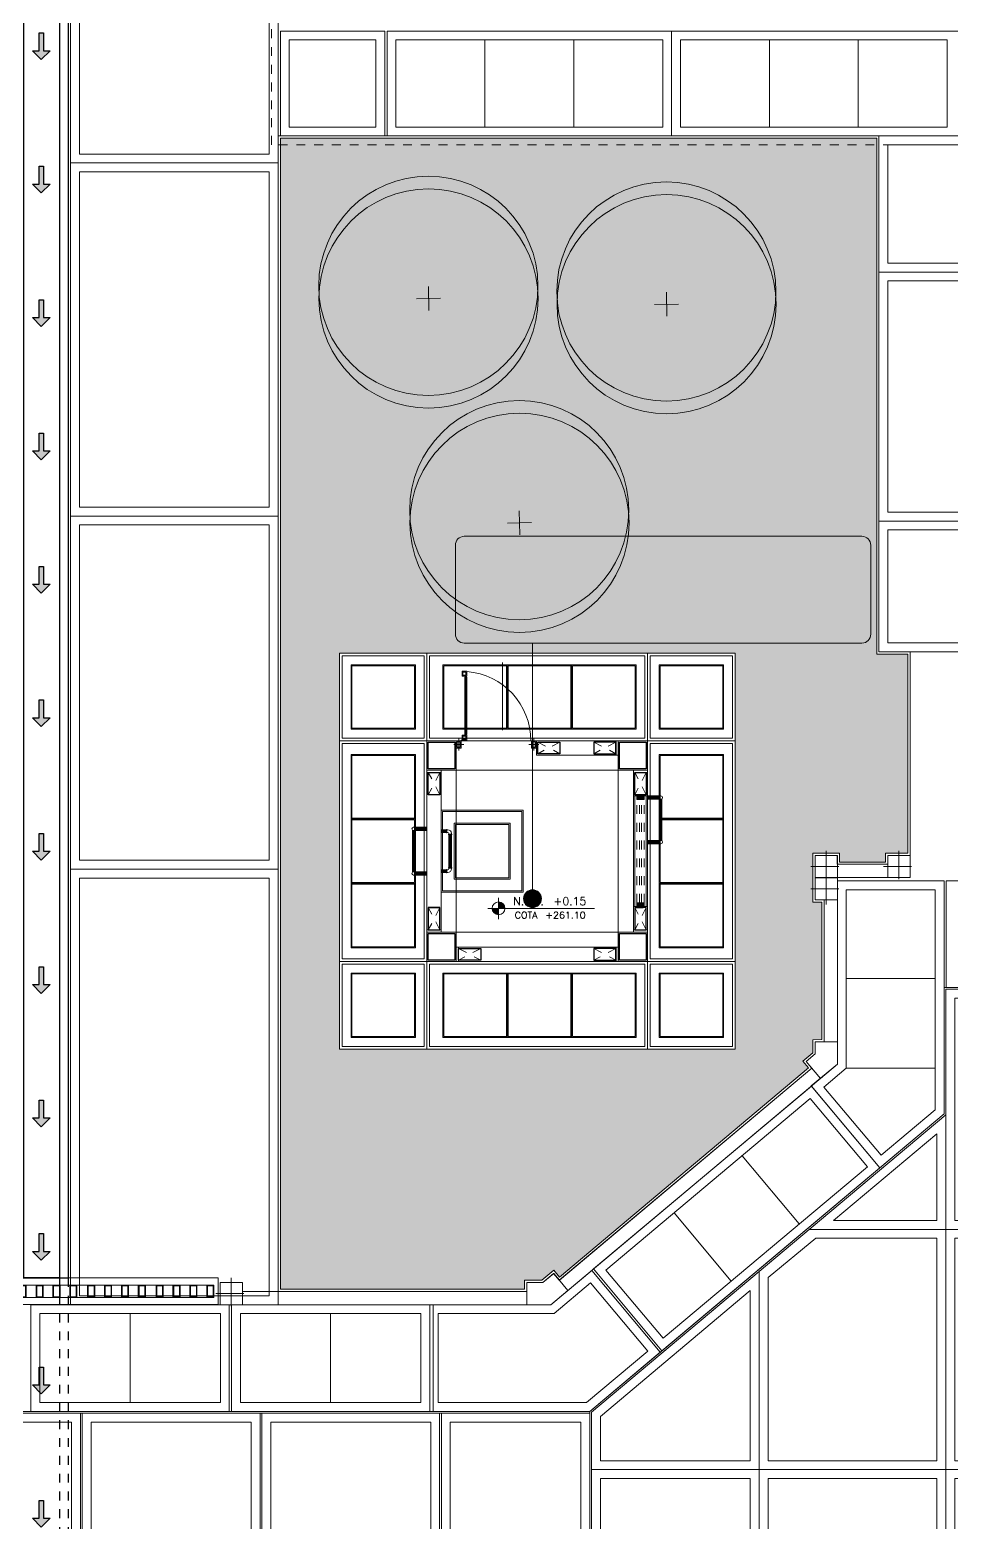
# Model space of a CAD drawing. Header units: metres. Extents: x 349703 to 349913, y 9282546 to 9282694.
# Drawn here: x 349745.07 to 349755.44, y 9282595.74 to 9282612.52 of the extents above; entities that cross this region are included whole.
import ezdxf
from ezdxf.enums import TextEntityAlignment as Align

# ---------------------------------------------------------------- set-up
doc = ezdxf.new("R2010")
doc.units = ezdxf.units.M
doc.header["$LTSCALE"] = 0.25
for name, pattern in [('01 nivel$0$HIDDEN2', [0.1875, 0.125, -0.0625]), ('DASHDOT', [3.556, 2.54, -0.508, 0, -0.508]), ('DASHED2', [0.762, 0.635, -0.127]), ('EJE', [20, 15, -2.5, 0, -2.5])]:
    doc.linetypes.add(name, pattern=pattern)
for name, color, linetype, lineweight in [('.', 7, 'Continuous', 0), ('0_ CUNETAS', 160, 'Continuous', 5), ('0_VANOS', 30, 'Continuous', 9), ('AREA-VERDE', 3, 'CONTINUOUS', 9), ('ARQ-FONDO', 253, 'CONTINUOUS', 9), ('COTAS', 94, 'CONTINUOUS', 18), ('CUNETAS-RED', 5, 'CONTINUOUS', 18), ('TRAZO', 2, 'Continuous', 13)]:
    doc.layers.add(name, color=color, linetype=linetype, lineweight=lineweight)
doc.styles.add('TM-DIM', font='romans.shx')

# ---------------------------------------------------------------- blocks, each defined once
blk = doc.blocks.new('55')
at = {"layer": 'ARQ-FONDO', "lineweight": 0, "elevation": 0}
for points in [[(349944.172, 9282594.99), (349944.172, 9282596.99), (349955.189, 9282596.99), (349955.189, 9282595.815), (349958.544, 9282595.815), (349958.544, 9282596.99), (349978.412, 9282596.99), (349978.412, 9282594.99)], [(349944.192, 9282595.01), (349944.192, 9282596.97), (349955.169, 9282596.97), (349955.169, 9282595.795), (349958.564, 9282595.795), (349958.564, 9282596.97), (349978.412, 9282596.97), (349978.412, 9282595.01)]]:
    blk.add_lwpolyline(points, close=True, dxfattribs=at)
at = {"layer": 'ARQ-FONDO', "elevation": 0}
for points in [[(349970.684, 9282596.97), (349972.684, 9282596.97), (349972.684, 9282595.01), (349970.684, 9282595.01)], [(349972.704, 9282596.97), (349974.704, 9282596.97), (349974.704, 9282595.01), (349972.704, 9282595.01)], [(349974.724, 9282596.97), (349976.724, 9282596.97), (349976.724, 9282595.01), (349974.724, 9282595.01)], [(349976.744, 9282596.97), (349978.412, 9282596.97), (349978.412, 9282595.01), (349976.744, 9282595.01)], [(349970.784, 9282596.87), (349972.584, 9282596.87), (349972.584, 9282595.11), (349970.784, 9282595.11)], [(349972.804, 9282596.87), (349974.604, 9282596.87), (349974.604, 9282595.11), (349972.804, 9282595.11)], [(349974.824, 9282596.87), (349976.624, 9282596.87), (349976.624, 9282595.11), (349974.824, 9282595.11)], [(349976.844, 9282596.87), (349978.312, 9282596.87), (349978.312, 9282595.11), (349976.844, 9282595.11)]]:
    blk.add_lwpolyline(points, close=True, dxfattribs=at)
blk = doc.blocks.new('PUERTA T.E.')
at = {"layer": 'ARQ-FONDO'}
for p, q in [((325173.704, 9255025.469, 0), (325173.704, 9255026.13, 0)), ((325173.568, 9255025.363, 0), (325173.679, 9255025.363, 0)), ((325173.624, 9255025.433, 0), (325173.624, 9255025.294, 0)), ((325174.413, 9255025.363, 0), (325174.524, 9255025.363, 0)), ((325174.441, 9255025.405, 0), (325174.433, 9255025.405, 0)), ((325174.468, 9255025.433, 0), (325174.468, 9255025.294, 0))]:
    blk.add_line(p, q, dxfattribs=at)
at = {"layer": 'ARQ-FONDO', "elevation": 0}
for points in [[(325173.716, 9255026.186), (325173.716, 9255026.13), (325173.66, 9255026.13), (325173.66, 9255026.186), (325173.716, 9255026.186)], [(325173.596, 9255025.322), (325173.652, 9255025.322), (325173.652, 9255025.405), (325173.596, 9255025.405), (325173.596, 9255025.322)], [(325173.716, 9255025.413), (325173.716, 9255025.469), (325173.66, 9255025.469), (325173.66, 9255025.413), (325173.716, 9255025.413)], [(325174.441, 9255025.322), (325174.496, 9255025.322), (325174.496, 9255025.405), (325174.441, 9255025.405), (325174.441, 9255025.322)]]:
    blk.add_lwpolyline(points, dxfattribs=at)
for points in [[(325173.704, 9255026.175), (325173.704, 9255026.141), (325173.671, 9255026.141), (325173.671, 9255026.175)], [(325173.716, 9255025.477), (325173.716, 9255026.122), (325173.693, 9255026.122), (325173.693, 9255025.477)], [(325173.607, 9255025.333), (325173.641, 9255025.333), (325173.641, 9255025.394), (325173.607, 9255025.394)], [(325173.704, 9255025.424), (325173.704, 9255025.458), (325173.671, 9255025.458), (325173.671, 9255025.424)], [(325174.452, 9255025.333), (325174.485, 9255025.333), (325174.485, 9255025.394), (325174.452, 9255025.394)]]:
    blk.add_lwpolyline(points, close=True, dxfattribs=at)
at = {"layer": 'ARQ-FONDO'}
blk.add_circle((325173.656, 9255025.409, 0), 0.00417, dxfattribs=at)
blk.add_arc((325173.656, 9255025.409, 0), 0.777, 359.6926, 85.5902, dxfattribs=at)
blk = doc.blocks.new('COLUMNETA TOP')
at = {"layer": 'ARQ-FONDO', "linetype": 'DASHED2', "ltscale": 0.1}
for p, q in [((-8644.022, 8057.028), (-8643.772, 8056.898)), ((-8643.772, 8057.028), (-8644.022, 8056.898))]:
    blk.add_line(p, q, dxfattribs=at)
at = {"layer": 'ARQ-FONDO', "lineweight": 30, "ltscale": 0.1}
blk.add_lwpolyline([(-8644.022, 8057.028), (-8643.772, 8057.028), (-8643.772, 8056.898), (-8644.022, 8056.898)], close=True, dxfattribs=at)
blk = doc.blocks.new('ESCALERA GATO')
at = {"layer": 'ARQ-FONDO', "ltscale": 0.5}
for p, q in [((1968.225, 1289.488), (1968.225, 1289.016)), ((1968.229, 1289.485), (1968.229, 1289.019)), ((1968.237, 1289.521), (1968.387, 1289.521)), ((1968.237, 1289.483), (1968.237, 1289.021)), ((1968.237, 1289.483), (1968.387, 1289.483)), ((1968.245, 1289.483), (1968.245, 1289.021)), ((1968.247, 1289.518), (1968.387, 1289.518)), ((1968.247, 1289.486), (1968.387, 1289.486)), ((1968.25, 1289.483), (1968.25, 1289.021)), ((1968.255, 1289.51), (1968.387, 1289.51)), ((1968.255, 1289.494), (1968.387, 1289.494)), ((1968.256, 1289.502), (1968.387, 1289.502)), ((1968.237, 1289.021), (1968.387, 1289.021)), ((1968.237, 1288.983), (1968.387, 1288.983)), ((1968.247, 1289.018), (1968.387, 1289.018)), ((1968.247, 1288.986), (1968.387, 1288.986)), ((1968.254, 1289.01), (1968.387, 1289.01)), ((1968.254, 1288.994), (1968.387, 1288.994)), ((1968.256, 1289.002), (1968.387, 1289.002))]:
    blk.add_line(p, q, dxfattribs=at)
for centre in [(1968.237, 1289.502), (1968.237, 1289.002)]:
    blk.add_circle(centre, 0.0191, dxfattribs=at)
blk = doc.blocks.new('JUNTA 2.5CM.')
at = {"layer": 'ARQ-FONDO', "linetype": 'DASHED2', "ltscale": 0.1}
blk.add_lwpolyline([(374465.997, 9249054.096), (374466.022, 9249054.096), (374466.022, 9249054.256), (374465.997, 9249054.256)], close=True, dxfattribs=at)
blk = doc.blocks.new('*U421')
at = {"linetype": 'Continuous', "true_color": 0xbebebe}
for points in [[(3032.131, 1351.189), (3032.131, 1351.269), (3032.171, 1351.269), (3032.171, 1351.189)], [(3033.333, 1351.189), (3033.333, 1351.269), (3033.373, 1351.269), (3033.373, 1351.189)]]:
    blk.add_hatch(color=9, dxfattribs=at).paths.add_polyline_path(points)
at = {"layer": '0_VANOS', "linetype": 'Continuous'}
for p, q in [((3032.131, 1351.269), (3032.171, 1351.269)), ((3032.131, 1351.269), (3032.131, 1351.189)), ((3032.171, 1351.189), (3032.131, 1351.189)), ((3032.171, 1351.269), (3032.171, 1351.189)), ((3033.333, 1351.189), (3033.333, 1351.269)), ((3033.333, 1351.269), (3033.373, 1351.269)), ((3033.373, 1351.189), (3033.333, 1351.189)), ((3033.373, 1351.269), (3033.373, 1351.189))]:
    blk.add_line(p, q, dxfattribs=at)
at = {"layer": '0_VANOS', "linetype": '01 nivel$0$HIDDEN2', "ltscale": 0.5}
for p, q in [((3032.171, 1351.269), (3033.332, 1351.269)), ((3032.171, 1351.239), (3033.333, 1351.239)), ((3032.171, 1351.219), (3033.333, 1351.219)), ((3032.171, 1351.189), (3033.333, 1351.189))]:
    blk.add_line(p, q, dxfattribs=at)
at = {"layer": '0_VANOS', "linetype": '01 nivel$0$HIDDEN2'}
blk.add_line((3033.333, 1351.269), (3033.373, 1351.269), dxfattribs=at)
blk = doc.blocks.new('tanque elevad')
at = {"layer": 'ARQ-FONDO'}
for p, q in [((374039.041, 9249439.693), (374040.813, 9249439.693)), ((374039.306, 9249439.693), (374039.306, 9249439.533)), ((374040.548, 9249439.693), (374040.548, 9249439.533)), ((374040.813, 9249439.533), (374040.813, 9249439.693)), ((374039.041, 9249439.533), (374040.813, 9249439.533)), ((374038.686, 9249439.338), (374038.686, 9249438.441)), ((374038.846, 9249439.338), (374038.686, 9249439.338)), ((374038.846, 9249439.338), (374038.846, 9249438.441)), ((374041.008, 9249439.338), (374041.008, 9249437.566)), ((374041.168, 9249439.338), (374041.008, 9249439.338)), ((374041.168, 9249439.338), (374041.168, 9249437.566)), ((374038.846, 9249438.441), (374038.686, 9249438.441)), ((374038.567, 9249438.062), (374037.807, 9249438.062)), ((374041.168, 9249437.566), (374041.008, 9249437.566)), ((374039.041, 9249437.211), (374039.041, 9249437.371)), ((374040.813, 9249437.371), (374039.041, 9249437.371)), ((374040.813, 9249437.211), (374040.813, 9249437.371)), ((374040.813, 9249437.211), (374039.041, 9249437.211))]:
    blk.add_line(p, q, dxfattribs=at)
at = {"layer": 'ARQ-FONDO', "ltscale": 0.1}
for p, q in [((374039.016, 9249439.363), (374039.016, 9249437.541)), ((374040.838, 9249439.363), (374039.016, 9249439.363)), ((374040.838, 9249437.541), (374040.838, 9249439.363)), ((374039.016, 9249437.541), (374040.838, 9249437.541))]:
    blk.add_line(p, q, dxfattribs=at)
at = {"layer": 'ARQ-FONDO', "ltscale": 0.25}
blk.add_line((374039.627, 9249437.371), (374040.227, 9249437.371), dxfattribs=at)
at = {"layer": 'ARQ-FONDO', "lineweight": 0, "ltscale": 0.5}
for p, q in [((374039.687, 9249437.436), (374039.687, 9249437.446)), ((374039.687, 9249437.43), (374039.687, 9249437.371)), ((374039.694, 9249437.43), (374039.694, 9249437.371)), ((374039.702, 9249437.43), (374039.702, 9249437.371)), ((374039.71, 9249437.43), (374039.71, 9249437.371)), ((374039.717, 9249437.446), (374039.717, 9249437.436)), ((374039.717, 9249437.43), (374039.717, 9249437.371)), ((374039.737, 9249437.486), (374039.727, 9249437.486)), ((374039.727, 9249437.456), (374039.737, 9249437.456)), ((374040.111, 9249437.486), (374039.743, 9249437.486)), ((374040.111, 9249437.48), (374039.743, 9249437.48)), ((374040.111, 9249437.471), (374039.743, 9249437.471)), ((374040.111, 9249437.463), (374039.743, 9249437.463)), ((374040.111, 9249437.456), (374039.743, 9249437.456)), ((374040.117, 9249437.486), (374040.127, 9249437.486)), ((374040.127, 9249437.456), (374040.117, 9249437.456)), ((374040.137, 9249437.446), (374040.137, 9249437.436)), ((374040.137, 9249437.43), (374040.137, 9249437.371)), ((374040.144, 9249437.43), (374040.144, 9249437.371)), ((374040.152, 9249437.43), (374040.152, 9249437.371)), ((374040.16, 9249437.43), (374040.16, 9249437.371)), ((374040.167, 9249437.436), (374040.167, 9249437.446)), ((374040.167, 9249437.43), (374040.167, 9249437.371))]:
    blk.add_line(p, q, dxfattribs=at)
at = {"layer": 'ARQ-FONDO'}
for points in [[(374037.702, 9249436.227), (374042.152, 9249436.227), (374042.152, 9249440.677), (374037.702, 9249440.677)], [(374038.686, 9249439.693), (374037.702, 9249439.693), (374037.702, 9249440.677), (374038.686, 9249440.677)], [(374037.702, 9249440.677), (374042.152, 9249440.677), (374042.152, 9249436.227), (374037.702, 9249436.227)], [(374038.656, 9249439.723), (374037.732, 9249439.723), (374037.732, 9249440.647), (374038.656, 9249440.647)], [(374038.556, 9249439.823), (374037.832, 9249439.823), (374037.832, 9249440.547), (374038.556, 9249440.547)], [(374038.546, 9249439.833), (374037.842, 9249439.833), (374037.842, 9249440.537), (374038.546, 9249440.537)], [(374038.686, 9249440.677), (374041.168, 9249440.677), (374041.168, 9249439.693), (374038.686, 9249439.693)], [(374038.716, 9249440.647), (374041.138, 9249440.647), (374041.138, 9249439.723), (374038.716, 9249439.723)], [(374039.565, 9249439.823), (374038.841, 9249439.823), (374038.841, 9249440.547), (374039.565, 9249440.547)], [(374039.555, 9249439.833), (374038.851, 9249439.833), (374038.851, 9249440.537), (374039.555, 9249440.537)], [(374040.289, 9249439.823), (374039.565, 9249439.823), (374039.565, 9249440.547), (374040.289, 9249440.547)], [(374040.279, 9249439.833), (374039.575, 9249439.833), (374039.575, 9249440.537), (374040.279, 9249440.537)], [(374041.014, 9249439.823), (374040.289, 9249439.823), (374040.289, 9249440.547), (374041.014, 9249440.547)], [(374041.004, 9249439.833), (374040.299, 9249439.833), (374040.299, 9249440.537), (374041.004, 9249440.537)], [(374041.168, 9249439.693), (374042.152, 9249439.693), (374042.152, 9249440.677), (374041.168, 9249440.677)], [(374041.198, 9249439.723), (374042.122, 9249439.723), (374042.122, 9249440.647), (374041.198, 9249440.647)], [(374041.298, 9249439.823), (374042.022, 9249439.823), (374042.022, 9249440.547), (374041.298, 9249440.547)], [(374041.308, 9249439.833), (374042.012, 9249439.833), (374042.012, 9249440.537), (374041.308, 9249440.537)], [(374037.702, 9249439.693), (374038.686, 9249439.693), (374038.686, 9249437.211), (374037.702, 9249437.211)], [(374042.152, 9249439.693), (374041.168, 9249439.693), (374041.168, 9249437.211), (374042.152, 9249437.211)], [(374037.732, 9249439.663), (374038.656, 9249439.663), (374038.656, 9249437.241), (374037.732, 9249437.241)], [(374038.556, 9249438.838), (374037.832, 9249438.838), (374037.832, 9249439.563), (374038.556, 9249439.563)], [(374038.546, 9249438.848), (374037.842, 9249438.848), (374037.842, 9249439.553), (374038.546, 9249439.553)], [(374039.291, 9249439.548), (374039.291, 9249439.678), (374039.041, 9249439.678), (374039.041, 9249439.548)], [(374042.122, 9249439.663), (374041.198, 9249439.663), (374041.198, 9249437.241), (374042.122, 9249437.241)], [(374041.298, 9249438.838), (374042.022, 9249438.838), (374042.022, 9249439.563), (374041.298, 9249439.563)], [(374041.308, 9249438.848), (374042.012, 9249438.848), (374042.012, 9249439.553), (374041.308, 9249439.553)], [(374038.831, 9249439.088), (374038.701, 9249439.088), (374038.701, 9249439.338), (374038.831, 9249439.338)], [(374041.153, 9249439.088), (374041.023, 9249439.088), (374041.023, 9249439.338), (374041.153, 9249439.338)], [(374038.556, 9249438.114), (374037.832, 9249438.114), (374037.832, 9249438.838), (374038.556, 9249438.838)], [(374038.546, 9249438.124), (374037.842, 9249438.124), (374037.842, 9249438.828), (374038.546, 9249438.828)], [(374038.831, 9249438.706), (374038.701, 9249438.706), (374038.701, 9249438.456), (374038.831, 9249438.456)], [(374041.298, 9249438.114), (374042.022, 9249438.114), (374042.022, 9249438.838), (374041.298, 9249438.838)], [(374041.308, 9249438.124), (374042.012, 9249438.124), (374042.012, 9249438.828), (374041.308, 9249438.828)], [(374038.556, 9249437.39), (374037.832, 9249437.39), (374037.832, 9249438.114), (374038.556, 9249438.114)], [(374038.546, 9249437.4), (374037.842, 9249437.4), (374037.842, 9249438.104), (374038.546, 9249438.104)], [(374040.227, 9249437.831), (374040.227, 9249437.531), (374039.627, 9249437.531), (374039.627, 9249438.131), (374040.227, 9249438.131)], [(374041.298, 9249437.39), (374042.022, 9249437.39), (374042.022, 9249438.114), (374041.298, 9249438.114)], [(374041.308, 9249437.4), (374042.012, 9249437.4), (374042.012, 9249438.104), (374041.308, 9249438.104)], [(374041.153, 9249437.816), (374041.023, 9249437.816), (374041.023, 9249437.566), (374041.153, 9249437.566)], [(374039.291, 9249437.226), (374039.291, 9249437.356), (374039.041, 9249437.356), (374039.041, 9249437.226)], [(374040.563, 9249437.226), (374040.563, 9249437.356), (374040.813, 9249437.356), (374040.813, 9249437.226)], [(374037.702, 9249436.227), (374038.686, 9249436.227), (374038.686, 9249437.211), (374037.702, 9249437.211)], [(374037.732, 9249436.257), (374038.656, 9249436.257), (374038.656, 9249437.181), (374037.732, 9249437.181)], [(374038.686, 9249436.227), (374041.168, 9249436.227), (374041.168, 9249437.211), (374038.686, 9249437.211)], [(374038.716, 9249436.257), (374041.138, 9249436.257), (374041.138, 9249437.181), (374038.716, 9249437.181)], [(374042.152, 9249436.227), (374041.168, 9249436.227), (374041.168, 9249437.211), (374042.152, 9249437.211)], [(374042.122, 9249436.257), (374041.198, 9249436.257), (374041.198, 9249437.181), (374042.122, 9249437.181)], [(374037.832, 9249436.357), (374038.556, 9249436.357), (374038.556, 9249437.081), (374037.832, 9249437.081)], [(374037.842, 9249436.367), (374038.546, 9249436.367), (374038.546, 9249437.071), (374037.842, 9249437.071)], [(374039.565, 9249437.081), (374038.841, 9249437.081), (374038.841, 9249436.357), (374039.565, 9249436.357)], [(374039.555, 9249437.071), (374038.851, 9249437.071), (374038.851, 9249436.367), (374039.555, 9249436.367)], [(374040.289, 9249437.081), (374039.565, 9249437.081), (374039.565, 9249436.357), (374040.289, 9249436.357)], [(374040.279, 9249437.071), (374039.575, 9249437.071), (374039.575, 9249436.367), (374040.279, 9249436.367)], [(374041.014, 9249437.081), (374040.289, 9249437.081), (374040.289, 9249436.357), (374041.014, 9249436.357)], [(374041.004, 9249437.071), (374040.299, 9249437.071), (374040.299, 9249436.367), (374041.004, 9249436.367)], [(374042.022, 9249436.357), (374041.298, 9249436.357), (374041.298, 9249437.081), (374042.022, 9249437.081)], [(374042.012, 9249436.367), (374041.308, 9249436.367), (374041.308, 9249437.071), (374042.012, 9249437.071)]]:
    blk.add_lwpolyline(points, close=True, dxfattribs=at)
for points in [[(374038.686, 9249439.693), (374038.686, 9249439.363), (374039.016, 9249439.363), (374039.016, 9249439.693), (374038.686, 9249439.693)], [(374040.838, 9249439.693), (374040.838, 9249439.363), (374041.168, 9249439.363), (374041.168, 9249439.693), (374040.838, 9249439.693)], [(374040.563, 9249439.677), (374040.563, 9249439.678), (374040.813, 9249439.678), (374040.813, 9249439.548), (374040.563, 9249439.548), (374040.563, 9249439.643)], [(374040.242, 9249437.831), (374040.242, 9249437.516), (374039.612, 9249437.516), (374039.612, 9249438.146), (374040.242, 9249438.146), (374040.242, 9249437.831)], [(374038.686, 9249437.541), (374038.686, 9249437.211), (374039.016, 9249437.211), (374039.016, 9249437.541), (374038.686, 9249437.541)], [(374040.838, 9249437.541), (374040.838, 9249437.211), (374041.168, 9249437.211), (374041.168, 9249437.541), (374040.838, 9249437.541)]]:
    blk.add_lwpolyline(points, dxfattribs=at)
at = {"layer": 'ARQ-FONDO', "lineweight": 30}
for points in [[(374039.001, 9249439.377), (374038.701, 9249439.377), (374038.701, 9249439.678), (374039.001, 9249439.678)], [(374041.153, 9249439.377), (374040.853, 9249439.377), (374040.853, 9249439.678), (374041.153, 9249439.678)], [(374039.001, 9249437.226), (374038.701, 9249437.226), (374038.701, 9249437.526), (374039.001, 9249437.526)], [(374041.153, 9249437.226), (374040.853, 9249437.226), (374040.853, 9249437.526), (374041.153, 9249437.526)]]:
    blk.add_lwpolyline(points, close=True, dxfattribs=at)
at = {"layer": 'ARQ-FONDO', "lineweight": 0}
blk.add_lwpolyline([(374039.306, 9249439.678), (374040.548, 9249439.678), (374040.548, 9249439.548), (374039.306, 9249439.548)], close=True, dxfattribs=at)
for points in [[(374040.387, 9249437.831), (374040.387, 9249437.371), (374039.467, 9249437.371), (374039.467, 9249438.291), (374040.387, 9249438.291), (374040.387, 9249437.831)], [(374040.372, 9249437.831), (374040.372, 9249437.386), (374039.482, 9249437.386), (374039.482, 9249438.276), (374040.372, 9249438.276), (374040.372, 9249437.831)]]:
    blk.add_lwpolyline(points, dxfattribs=at)
at = {"layer": 'ARQ-FONDO', "lineweight": 0, "ltscale": 0.5}
for points in [[(374039.72, 9249437.431), (374039.72, 9249437.434, 0.414214), (374039.719, 9249437.436), (374039.685, 9249437.436, 0.414214), (374039.684, 9249437.434), (374039.684, 9249437.431, 0.414214), (374039.685, 9249437.43), (374039.719, 9249437.43, 0.414214)], [(374039.742, 9249437.489), (374039.739, 9249437.489, 0.414214), (374039.737, 9249437.488), (374039.737, 9249437.454, 0.414214), (374039.739, 9249437.453), (374039.742, 9249437.453, 0.414214), (374039.743, 9249437.454), (374039.743, 9249437.488, 0.414214)], [(374040.112, 9249437.489), (374040.115, 9249437.489, -0.414214), (374040.117, 9249437.488), (374040.117, 9249437.454, -0.414214), (374040.115, 9249437.453), (374040.112, 9249437.453, -0.414214), (374040.111, 9249437.454), (374040.111, 9249437.488, -0.414214)], [(374040.134, 9249437.431), (374040.134, 9249437.434, -0.414214), (374040.135, 9249437.436), (374040.169, 9249437.436, -0.414214), (374040.17, 9249437.434), (374040.17, 9249437.431, -0.414214), (374040.169, 9249437.43), (374040.135, 9249437.43, -0.414214)]]:
    blk.add_lwpolyline(points, format="xyb", close=True, dxfattribs=at)
for centre, radius, start, end in [((374039.727, 9249437.446), 0.04, 90, 180), ((374039.727, 9249437.446), 0.01, 90, 180), ((374040.127, 9249437.446), 0.04, 0, 90), ((374040.127, 9249437.446), 0.01, 0, 90)]:
    blk.add_arc(centre, radius, start, end, dxfattribs=at)
at = {"layer": 'ARQ-FONDO'}
for name, p, rotation in [('ESCALERA GATO', (372750.323, 9251408.079), 270), ('COLUMNETA TOP', (382095.729, 9258082.478), 90), ('COLUMNETA TOP', (382098.05, 9258081.588), 90), ('ESCALERA GATO', (375329.179, 9247468.824), 90)]:
    blk.add_blockref(name, p, dxfattribs=dict(at, rotation=rotation))
at = {"layer": 'ARQ-FONDO', "lineweight": 30, "xscale": -1}
for p in [(748505.038, 385.436), (748506.834, 385.436), (748505.038, 383.115), (748506.834, 383.115)]:
    blk.add_blockref('JUNTA 2.5CM.', p, dxfattribs=at)
at = {"layer": 'ARQ-FONDO'}
for p in [(382683.064, 9241382.65), (382683.064, 9241380.328)]:
    blk.add_blockref('COLUMNETA TOP', p, dxfattribs=at)
at = {"layer": 'ARQ-FONDO', "extrusion": (-0.005745, 3.98853e-05, 0.999983), "xscale": -1, "rotation": 359.9999612999903}
blk.add_blockref('*U421', (377066.505, 9248088.46, -1780.056), dxfattribs=at)
at = {"layer": 'ARQ-FONDO', "xscale": -1}
for p in [(365396.79, 9241382.65), (365396.79, 9241380.328)]:
    blk.add_blockref('COLUMNETA TOP', p, dxfattribs=at)
at = {"layer": 'ARQ-FONDO', "lineweight": 30, "xscale": -1, "rotation": 90}
for p in [(9623092.943, 9623905.359), (9623095.264, 9623905.359), (9623095.264, 9623903.563)]:
    blk.add_blockref('JUNTA 2.5CM.', p, dxfattribs=at)
at = {"layer": 'ARQ-FONDO', "xscale": -1, "rotation": 90}
for p in [(382095.729, 9240795.315), (382098.05, 9240795.315)]:
    blk.add_blockref('COLUMNETA TOP', p, dxfattribs=at)
at = {"layer": 'ARQ-FONDO', "lineweight": 50, "rotation": 90}
blk.add_blockref('PUERTA T.E.', (9629064.091, 8924263.945, 0), dxfattribs=at)
blk = doc.blocks.new('vereda típica exterior')
at = {"layer": 'ARQ-FONDO'}
for p, q in [((325121.697, 9255054.096), (325121.697, 9255053.096)), ((325122.697, 9255054.096), (325122.697, 9255053.096))]:
    blk.add_line(p, q, dxfattribs=at)
at = {"layer": 'ARQ-FONDO', "lineweight": 0}
blk.add_lwpolyline([(325120.597, 9255052.996), (325123.797, 9255052.996), (325123.797, 9255054.196), (325120.597, 9255054.196)], close=True, dxfattribs=at)
at = {"layer": 'ARQ-FONDO'}
blk.add_lwpolyline([(325120.697, 9255053.096), (325123.697, 9255053.096), (325123.697, 9255054.096), (325120.697, 9255054.096)], close=True, dxfattribs=at)
blk = doc.blocks.new('vereda 2')
at = {"layer": 'ARQ-FONDO'}
blk.add_line((374619.345, 9249445.569), (374619.345, 9249444.569), dxfattribs=at)
for points in [[(374618.23, 9249444.469), (374620.46, 9249444.469), (374620.46, 9249445.669), (374618.23, 9249445.669)], [(374618.33, 9249444.569), (374620.36, 9249444.569), (374620.36, 9249445.569), (374618.33, 9249445.569)]]:
    blk.add_lwpolyline(points, close=True, dxfattribs=at)
blk = doc.blocks.new('PISO ENTRADA')
at = {"layer": 'ARQ-FONDO', "lineweight": 0}
for points in [[(349854.199, 9282596.99), (349850.213, 9282600.335), (349850.213, 9282601.756), (349839.419, 9282601.756), (349839.419, 9282600.335), (349835.433, 9282596.99), (349835.433, 9282594.99), (349854.197, 9282594.99), (349854.197, 9282596.99)], [(349839.439, 9282600.325), (349837.902, 9282599.036)]]:
    blk.add_lwpolyline(points, dxfattribs=at)
blk.add_lwpolyline([(349854.177, 9282596.982), (349850.193, 9282600.325), (349850.193, 9282601.736), (349839.439, 9282601.736), (349839.439, 9282600.325), (349835.453, 9282596.981), (349835.453, 9282595.01), (349854.177, 9282595.01)], close=True, dxfattribs=at)
at = {"layer": 'ARQ-FONDO', "flags": 128}
for points in [[(349839.439, 9282601.736), (349841.639, 9282601.736), (349841.639, 9282599.036), (349839.439, 9282599.036)], [(349841.639, 9282601.736), (349843.839, 9282601.736), (349843.839, 9282599.036), (349841.639, 9282599.036)], [(349843.839, 9282601.736), (349846.039, 9282601.736), (349846.039, 9282599.036), (349843.839, 9282599.036)], [(349846.039, 9282601.736), (349848.239, 9282601.736), (349848.239, 9282599.036), (349846.039, 9282599.036)], [(349848.239, 9282601.736), (349850.193, 9282601.736), (349850.193, 9282599.036), (349848.239, 9282599.036)], [(349838.177, 9282599.136), (349839.339, 9282600.111), (349839.339, 9282599.136)], [(349851.456, 9282599.136), (349850.293, 9282600.111), (349850.293, 9282599.136)], [(349839.439, 9282599.036), (349841.639, 9282599.036), (349841.639, 9282596.336), (349839.439, 9282596.336)], [(349841.639, 9282599.036), (349843.839, 9282599.036), (349843.839, 9282596.336), (349841.639, 9282596.336)], [(349843.839, 9282599.036), (349846.039, 9282599.036), (349846.039, 9282596.336), (349843.839, 9282596.336)], [(349846.039, 9282599.036), (349848.239, 9282599.036), (349848.239, 9282596.336), (349846.039, 9282596.336)], [(349848.239, 9282599.036), (349850.193, 9282599.036), (349850.193, 9282596.336), (349848.239, 9282596.336)], [(349839.439, 9282596.336), (349841.639, 9282596.336), (349841.639, 9282595.01), (349839.439, 9282595.01)], [(349841.639, 9282596.336), (349843.839, 9282596.336), (349843.839, 9282595.01), (349841.639, 9282595.01)], [(349843.839, 9282596.336), (349846.039, 9282596.336), (349846.039, 9282595.01), (349843.839, 9282595.01)], [(349846.039, 9282596.336), (349848.239, 9282596.336), (349848.239, 9282595.01), (349846.039, 9282595.01)], [(349848.239, 9282596.336), (349850.193, 9282596.336), (349850.193, 9282595.01), (349848.239, 9282595.01)]]:
    blk.add_lwpolyline(points, close=True, dxfattribs=at)
for points in [[(349839.539, 9282601.636), (349841.539, 9282601.636), (349841.539, 9282599.136), (349839.539, 9282599.136), (349839.539, 9282601.636)], [(349841.739, 9282601.636), (349843.739, 9282601.636), (349843.739, 9282599.136), (349841.739, 9282599.136), (349841.739, 9282601.636)], [(349843.939, 9282601.636), (349845.939, 9282601.636), (349845.939, 9282599.136), (349843.939, 9282599.136), (349843.939, 9282601.636)], [(349846.139, 9282601.636), (349848.139, 9282601.636), (349848.139, 9282599.136), (349846.139, 9282599.136), (349846.139, 9282601.636)], [(349848.339, 9282601.636), (349850.093, 9282601.636), (349850.093, 9282599.136), (349848.339, 9282599.136), (349848.339, 9282601.636)], [(349839.439, 9282599.036), (349837.902, 9282599.036)], [(349839.539, 9282598.936), (349841.539, 9282598.936), (349841.539, 9282596.436), (349839.539, 9282596.436), (349839.539, 9282598.936)], [(349841.739, 9282598.936), (349843.739, 9282598.936), (349843.739, 9282596.436), (349841.739, 9282596.436), (349841.739, 9282598.936)], [(349843.939, 9282598.936), (349845.939, 9282598.936), (349845.939, 9282596.436), (349843.939, 9282596.436), (349843.939, 9282598.936)], [(349846.139, 9282598.936), (349848.139, 9282598.936), (349848.139, 9282596.436), (349846.139, 9282596.436), (349846.139, 9282598.936)], [(349848.339, 9282598.936), (349850.093, 9282598.936), (349850.093, 9282596.436), (349848.339, 9282596.436), (349848.339, 9282598.936)], [(349850.193, 9282599.036), (349851.73, 9282599.036)], [(349839.539, 9282596.236), (349841.539, 9282596.236), (349841.539, 9282595.09), (349839.539, 9282595.09), (349839.539, 9282596.236)], [(349841.739, 9282596.236), (349843.739, 9282596.236), (349843.739, 9282595.09), (349841.739, 9282595.09), (349841.739, 9282596.236)], [(349843.939, 9282596.236), (349845.939, 9282596.236), (349845.939, 9282595.09), (349843.939, 9282595.09), (349843.939, 9282596.236)], [(349846.139, 9282596.236), (349848.139, 9282596.236), (349848.139, 9282595.09), (349846.139, 9282595.09), (349846.139, 9282596.236)], [(349848.339, 9282596.236), (349850.093, 9282596.236), (349850.093, 9282595.09), (349848.339, 9282595.09), (349848.339, 9282596.236)]]:
    blk.add_lwpolyline(points, dxfattribs=at)
at = {"layer": 'ARQ-FONDO'}
for points in [[(349837.339, 9282598.563), (349837.339, 9282596.436), (349837.339, 9282596.336), (349839.439, 9282596.336), (349839.439, 9282599.036), (349837.902, 9282599.036), (349837.339, 9282598.563)], [(349852.293, 9282598.563), (349852.293, 9282596.436), (349852.293, 9282596.336), (349850.193, 9282596.336), (349850.193, 9282599.036), (349851.73, 9282599.036), (349852.293, 9282598.563)], [(349837.339, 9282598.563), (349837.339, 9282596.336), (349835.453, 9282596.336), (349835.453, 9282596.981), (349837.339, 9282598.563)], [(349852.293, 9282598.563), (349852.293, 9282596.336), (349854.179, 9282596.336), (349854.179, 9282596.981), (349852.293, 9282598.563)]]:
    blk.add_lwpolyline(points, dxfattribs=at)
for points in [[(349837.439, 9282598.496), (349837.439, 9282596.436), (349839.339, 9282596.436), (349839.339, 9282598.936), (349837.975, 9282598.936)], [(349837.239, 9282598.349), (349837.239, 9282596.436), (349835.553, 9282596.436), (349835.553, 9282596.934)], [(349852.393, 9282598.349), (349852.393, 9282596.436), (349854.079, 9282596.436), (349854.079, 9282596.934)], [(349837.339, 9282596.336), (349839.439, 9282596.336), (349839.439, 9282595.01), (349837.339, 9282595.01)], [(349852.293, 9282596.336), (349850.193, 9282596.336), (349850.193, 9282595.01), (349852.293, 9282595.01)], [(349837.239, 9282596.236), (349835.553, 9282596.236), (349835.553, 9282595.11), (349837.239, 9282595.11)], [(349837.439, 9282596.236), (349839.339, 9282596.236), (349839.339, 9282595.11), (349837.439, 9282595.11)], [(349852.193, 9282596.236), (349850.293, 9282596.236), (349850.293, 9282595.11), (349852.193, 9282595.11)], [(349852.393, 9282596.236), (349854.079, 9282596.236), (349854.079, 9282595.11), (349852.393, 9282595.11)]]:
    blk.add_lwpolyline(points, close=True, dxfattribs=at)
blk = doc.blocks.new('icij')
at = {"layer": 'ARQ-FONDO'}
blk.add_lwpolyline([(349611.773, 9282605.531), (349611.773, 9282611.332), (349599.395, 9282611.332), (349599.395, 9282605.531)], close=True, dxfattribs=at)
at = {"layer": 'ARQ-FONDO', "flags": 128}
for points in [[(349599.495, 9282609.901), (349602.095, 9282609.901), (349602.095, 9282611.232), (349599.495, 9282611.232)], [(349602.295, 9282609.901), (349604.895, 9282609.901), (349604.895, 9282611.232), (349602.295, 9282611.232)], [(349605.095, 9282609.901), (349607.695, 9282609.901), (349607.695, 9282611.232), (349605.095, 9282611.232)], [(349607.895, 9282609.901), (349610.495, 9282609.901), (349610.495, 9282611.232), (349607.895, 9282611.232)], [(349610.695, 9282609.901), (349611.673, 9282609.901), (349611.673, 9282611.232), (349610.695, 9282611.232)], [(349599.495, 9282607.101), (349602.095, 9282607.101), (349602.095, 9282609.701), (349599.495, 9282609.701)], [(349602.295, 9282607.101), (349604.895, 9282607.101), (349604.895, 9282609.701), (349602.295, 9282609.701)], [(349605.095, 9282607.101), (349607.695, 9282607.101), (349607.695, 9282609.701), (349605.095, 9282609.701)], [(349607.895, 9282607.101), (349610.495, 9282607.101), (349610.495, 9282609.701), (349607.895, 9282609.701)], [(349610.695, 9282607.101), (349611.673, 9282607.101), (349611.673, 9282609.701), (349610.695, 9282609.701)], [(349599.495, 9282605.631), (349602.095, 9282605.631), (349602.095, 9282606.901), (349599.495, 9282606.901)], [(349602.295, 9282605.631), (349604.895, 9282605.631), (349604.895, 9282606.901), (349602.295, 9282606.901)], [(349605.095, 9282605.631), (349607.695, 9282605.631), (349607.695, 9282606.901), (349605.095, 9282606.901)], [(349607.895, 9282605.631), (349610.495, 9282605.631), (349610.495, 9282606.901), (349607.895, 9282606.901)], [(349610.695, 9282605.631), (349611.673, 9282605.631), (349611.673, 9282606.901), (349610.695, 9282606.901)]]:
    blk.add_lwpolyline(points, close=True, dxfattribs=at)
for points in [[(349602.195, 9282611.332), (349602.195, 9282605.531)], [(349604.995, 9282611.332), (349604.995, 9282605.531)], [(349607.795, 9282611.332), (349607.795, 9282605.531)], [(349610.595, 9282611.332), (349610.595, 9282605.531)], [(349599.395, 9282609.801), (349611.773, 9282609.801)], [(349599.395, 9282607.001), (349611.773, 9282607.001)]]:
    blk.add_lwpolyline(points, dxfattribs=at)
blk = doc.blocks.new('WAKDOQ')
at = {"layer": 'ARQ-FONDO'}
for p, q in [((349595.283, 9282611.027), (349597.618, 9282611.027)), ((349595.283, 9282607.057), (349597.618, 9282607.057)), ((349595.283, 9282603.087), (349597.618, 9282603.087))]:
    blk.add_line(p, q, dxfattribs=at)
for points in [[(349595.283, 9282647.283), (349597.618, 9282647.283), (349597.618, 9282598.19), (349595.283, 9282598.19)], [(349595.383, 9282614.897), (349597.518, 9282614.897), (349597.518, 9282611.127), (349595.383, 9282611.127)], [(349595.383, 9282610.927), (349597.518, 9282610.927), (349597.518, 9282607.157), (349595.383, 9282607.157)], [(349595.383, 9282606.957), (349597.518, 9282606.957), (349597.518, 9282603.187), (349595.383, 9282603.187)], [(349595.383, 9282602.987), (349597.518, 9282602.987), (349597.518, 9282598.29), (349595.383, 9282598.29)]]:
    blk.add_lwpolyline(points, close=True, dxfattribs=at)
blk = doc.blocks.new('CP.01')
at = {"layer": 'ARQ-FONDO'}
for p, q in [((347640.95, 9281812.628), (347641.06, 9281812.628)), ((347641.14, 9281812.628), (347641.25, 9281812.628)), ((347641.33, 9281812.628), (347641.44, 9281812.628)), ((347641.52, 9281812.628), (347641.64, 9281812.628)), ((347641.72, 9281812.628), (347641.83, 9281812.628)), ((347641.91, 9281812.628), (347642.02, 9281812.628)), ((347642.1, 9281812.628), (347642.21, 9281812.628)), ((347642.29, 9281812.628), (347642.41, 9281812.628)), ((347642.49, 9281812.628), (347642.6, 9281812.628)), ((347642.68, 9281812.628), (347642.79, 9281812.628)), ((347642.87, 9281812.628), (347642.98, 9281812.628)), ((347643.06, 9281812.628), (347643.18, 9281812.628)), ((347643.26, 9281812.628), (347643.37, 9281812.628)), ((347643.45, 9281812.628), (347643.56, 9281812.628)), ((347643.64, 9281812.628), (347643.75, 9281812.628)), ((347643.695, 9281812.628), (347643.75, 9281812.628)), ((347640.95, 9281812.488), (347641.06, 9281812.488)), ((347641.14, 9281812.488), (347641.25, 9281812.488)), ((347641.33, 9281812.488), (347641.44, 9281812.488)), ((347641.52, 9281812.488), (347641.64, 9281812.488)), ((347641.72, 9281812.488), (347641.83, 9281812.488)), ((347641.91, 9281812.488), (347642.02, 9281812.488)), ((347642.1, 9281812.488), (347642.21, 9281812.488)), ((347642.29, 9281812.488), (347642.41, 9281812.488)), ((347642.49, 9281812.488), (347642.6, 9281812.488)), ((347642.68, 9281812.488), (347642.79, 9281812.488)), ((347642.87, 9281812.488), (347642.98, 9281812.488)), ((347643.06, 9281812.488), (347643.18, 9281812.488)), ((347643.26, 9281812.488), (347643.37, 9281812.488)), ((347643.45, 9281812.488), (347643.56, 9281812.488)), ((347643.64, 9281812.488), (347643.75, 9281812.488)), ((347643.695, 9281812.488), (347643.75, 9281812.488))]:
    blk.add_line(p, q, dxfattribs=at)
blk.add_lwpolyline([(347643.88, 9281812.408), (347640.82, 9281812.408), (347640.82, 9281812.708), (347643.88, 9281812.708)], close=True, dxfattribs=at)
at = {"layer": 'ARQ-FONDO', "linetype": 'EJE'}
for points in [[(347640.87, 9281812.488), (347640.87, 9281812.628), (347640.95, 9281812.628), (347640.95, 9281812.488)], [(347640.877, 9281812.495), (347640.877, 9281812.62), (347640.942, 9281812.62), (347640.942, 9281812.495)], [(347641.06, 9281812.488), (347641.06, 9281812.628), (347641.14, 9281812.628), (347641.14, 9281812.488)], [(347641.067, 9281812.495), (347641.067, 9281812.62), (347641.132, 9281812.62), (347641.132, 9281812.495)], [(347641.25, 9281812.488), (347641.25, 9281812.628), (347641.33, 9281812.628), (347641.33, 9281812.488)], [(347641.257, 9281812.495), (347641.257, 9281812.62), (347641.322, 9281812.62), (347641.322, 9281812.495)], [(347641.44, 9281812.488), (347641.44, 9281812.628), (347641.52, 9281812.628), (347641.52, 9281812.488)], [(347641.447, 9281812.495), (347641.447, 9281812.62), (347641.512, 9281812.62), (347641.512, 9281812.495)], [(347641.64, 9281812.488), (347641.64, 9281812.628), (347641.72, 9281812.628), (347641.72, 9281812.488)], [(347641.647, 9281812.495), (347641.647, 9281812.62), (347641.712, 9281812.62), (347641.712, 9281812.495)], [(347641.83, 9281812.488), (347641.83, 9281812.628), (347641.91, 9281812.628), (347641.91, 9281812.488)], [(347641.837, 9281812.495), (347641.837, 9281812.62), (347641.902, 9281812.62), (347641.902, 9281812.495)], [(347642.02, 9281812.488), (347642.02, 9281812.628), (347642.1, 9281812.628), (347642.1, 9281812.488)], [(347642.027, 9281812.495), (347642.027, 9281812.62), (347642.092, 9281812.62), (347642.092, 9281812.495)], [(347642.21, 9281812.488), (347642.21, 9281812.628), (347642.29, 9281812.628), (347642.29, 9281812.488)], [(347642.217, 9281812.495), (347642.217, 9281812.62), (347642.282, 9281812.62), (347642.282, 9281812.495)], [(347642.41, 9281812.488), (347642.41, 9281812.628), (347642.49, 9281812.628), (347642.49, 9281812.488)], [(347642.417, 9281812.495), (347642.417, 9281812.62), (347642.482, 9281812.62), (347642.482, 9281812.495)], [(347642.6, 9281812.488), (347642.6, 9281812.628), (347642.68, 9281812.628), (347642.68, 9281812.488)], [(347642.607, 9281812.495), (347642.607, 9281812.62), (347642.672, 9281812.62), (347642.672, 9281812.495)], [(347642.79, 9281812.488), (347642.79, 9281812.628), (347642.87, 9281812.628), (347642.87, 9281812.488)], [(347642.797, 9281812.495), (347642.797, 9281812.62), (347642.862, 9281812.62), (347642.862, 9281812.495)], [(347642.98, 9281812.488), (347642.98, 9281812.628), (347643.06, 9281812.628), (347643.06, 9281812.488)], [(347642.987, 9281812.495), (347642.987, 9281812.62), (347643.052, 9281812.62), (347643.052, 9281812.495)], [(347643.18, 9281812.488), (347643.18, 9281812.628), (347643.26, 9281812.628), (347643.26, 9281812.488)], [(347643.187, 9281812.495), (347643.187, 9281812.62), (347643.252, 9281812.62), (347643.252, 9281812.495)], [(347643.37, 9281812.488), (347643.37, 9281812.628), (347643.45, 9281812.628), (347643.45, 9281812.488)], [(347643.377, 9281812.495), (347643.377, 9281812.62), (347643.442, 9281812.62), (347643.442, 9281812.495)], [(347643.56, 9281812.488), (347643.56, 9281812.628), (347643.64, 9281812.628), (347643.64, 9281812.488)], [(347643.567, 9281812.495), (347643.567, 9281812.62), (347643.632, 9281812.62), (347643.632, 9281812.495)], [(347643.75, 9281812.488), (347643.75, 9281812.628), (347643.83, 9281812.628), (347643.83, 9281812.488)], [(347643.75, 9281812.488), (347643.75, 9281812.628), (347643.83, 9281812.628), (347643.83, 9281812.488)], [(347643.757, 9281812.495), (347643.757, 9281812.62), (347643.822, 9281812.62), (347643.822, 9281812.495)]]:
    blk.add_lwpolyline(points, close=True, dxfattribs=at)
blk = doc.blocks.new('23')
at = {"layer": 'ARQ-FONDO', "linetype": 'DASHDOT', "ltscale": 0.5}
for p, q in [((350080.258, 9282600.946), (350080.258, 9282601.296)), ((350080.083, 9282601.121), (350080.433, 9282601.121)), ((350073.566, 9282596.746), (350073.566, 9282596.396)), ((350073.391, 9282596.571), (350073.741, 9282596.571))]:
    blk.add_line(p, q, dxfattribs=at)
at = {"layer": 'ARQ-FONDO', "flags": 128}
for points in [[(350080.383, 9282601.246), (350080.133, 9282601.246), (350080.133, 9282600.996), (350080.234, 9282600.996), (350080.234, 9282599.4), (350080.134, 9282599.4), (350080.134, 9282599.266), (350080.032, 9282599.181), (350080.096, 9282599.104), (350077.256, 9282596.721), (350077.192, 9282596.798), (350077.07, 9282596.696), (350076.891, 9282596.696), (350076.891, 9282596.596), (350073.691, 9282596.596), (350073.691, 9282596.696), (350073.441, 9282596.696), (350073.441, 9282596.446), (350077.161, 9282596.446), (350080.384, 9282599.15), (350080.383, 9282601.246)], [(350080.134, 9282599.4), (350080.384, 9282599.4), (350080.384, 9282599.15), (350080.193, 9282598.989), (350080.032, 9282599.181), (350080.134, 9282599.266), (350080.134, 9282599.4)], [(350076.891, 9282596.446), (350076.891, 9282596.696), (350077.07, 9282596.696), (350077.192, 9282596.798), (350077.353, 9282596.606), (350077.161, 9282596.446), (350076.891, 9282596.446)]]:
    blk.add_lwpolyline(points, dxfattribs=at)
at = {"layer": 'ARQ-FONDO'}
for points in [[(350080.383, 9282600.996), (350080.383, 9282601.246), (350080.133, 9282601.246), (350080.133, 9282600.996)], [(350073.441, 9282596.446), (350073.691, 9282596.446), (350073.691, 9282596.696), (350073.441, 9282596.696)]]:
    blk.add_lwpolyline(points, close=True, dxfattribs=at)
blk = doc.blocks.new('85')
at = {"layer": 'ARQ-FONDO', "linetype": 'DASHDOT', "ltscale": 0.5}
for p, q in [((350077.326, 9282603.584), (350077.326, 9282603.234)), ((350078.143, 9282603.584), (350078.143, 9282603.234)), ((350077.151, 9282603.409), (350077.501, 9282603.409)), ((350077.968, 9282603.409), (350078.318, 9282603.409))]:
    blk.add_line(p, q, dxfattribs=at)
at = {"layer": 'ARQ-FONDO'}
for points in [[(350077.201, 9282603.284), (350077.451, 9282603.284), (350077.451, 9282603.534), (350077.201, 9282603.534)], [(350078.268, 9282603.284), (350078.268, 9282603.534), (350078.018, 9282603.534), (350078.018, 9282603.434), (350077.451, 9282603.434), (350077.451, 9282603.534), (350077.201, 9282603.534), (350077.201, 9282603.284)], [(350078.018, 9282603.284), (350078.268, 9282603.284), (350078.268, 9282603.534), (350078.018, 9282603.534)]]:
    blk.add_lwpolyline(points, close=True, dxfattribs=at)
blk = doc.blocks.new('CERCO PERIMETRICO')
at = {"layer": 'ARQ-FONDO'}
for name, p in [('85', (0, -0.293)), ('23', (-2.932, 1.744))]:
    blk.add_blockref(name, p, dxfattribs=at)
at = {"layer": 'ARQ-FONDO', "rotation": 180.0000001419629}
blk.add_blockref('CP.01', (697711.285, 18564410.899), dxfattribs=at)
blk = doc.blocks.new('VEREDA ADMINISTRACION')
at = {"layer": 'ARQ-FONDO', "lineweight": 5}
for p, q in [((350144.691, 9282382.139), (350144.691, 9282383.119)), ((350145.666, 9282383.119), (350144.691, 9282383.119)), ((350145.666, 9282383.119), (350145.666, 9282382.139)), ((350145.891, 9282383.119), (350148.891, 9282383.119)), ((350146.891, 9282383.119), (350146.891, 9282382.139)), ((350147.891, 9282383.119), (350147.891, 9282382.139)), ((350148.891, 9282383.119), (350148.891, 9282382.139)), ((350149.091, 9282383.119), (350152.091, 9282383.119)), ((350149.091, 9282383.119), (350149.091, 9282382.139)), ((350150.091, 9282383.119), (350150.091, 9282382.139)), ((350151.091, 9282383.119), (350151.091, 9282382.139)), ((350145.666, 9282382.139), (350144.691, 9282382.139))]:
    blk.add_line(p, q, dxfattribs=at)
at = {"layer": 'ARQ-FONDO', "linetype": '01 nivel$0$HIDDEN2', "lineweight": 5}
blk.add_lwpolyline([(350144.491, 9282393.669), (350170.271, 9282393.669), (350170.271, 9282381.939), (350144.491, 9282381.939)], close=True, dxfattribs=at)
at = {"layer": 'ARQ-FONDO', "lineweight": 5}
for points in [[(350144.591, 9282382.039), (350144.591, 9282383.219), (350145.766, 9282383.219), (350145.766, 9282382.039)], [(350170.171, 9282383.219), (350145.791, 9282383.219), (350145.791, 9282382.039), (350170.171, 9282382.039)]]:
    blk.add_lwpolyline(points, close=True, dxfattribs=at)
at = {"layer": 'ARQ-FONDO', "const_width": 0.0125}
blk.add_lwpolyline([(350148.991, 9282382.039), (350148.991, 9282383.219)], dxfattribs=at)
at = {"layer": 'ARQ-FONDO', "lineweight": 5}
for points in [[(350148.891, 9282382.139), (350145.891, 9282382.139), (350145.891, 9282383.119)], [(350152.091, 9282383.119), (350152.091, 9282382.139), (350149.091, 9282382.139)]]:
    blk.add_lwpolyline(points, dxfattribs=at)
blk = doc.blocks.new('ca_arb_plan034')
at = {"layer": 'ARQ-FONDO'}
for p, q in [((19, 0), (-19, 0)), ((0, 19), (0, -19))]:
    blk.add_line(p, q, dxfattribs=at)
for centre in [(0, 20.1), (0, 0)]:
    blk.add_circle(centre, 173.9, dxfattribs=at)
blk = doc.blocks.new('*U947')
at = {"layer": 'cotas', "true_color": 0x000000}
h = blk.add_hatch(color=18, dxfattribs=at)
h.dxf.hatch_style = 1
edge = h.paths.add_edge_path()
edge.add_arc((2841.421, 1652.807), 0.1, 0, 360)
at = {"layer": 'TRAZO', "color": 18, "true_color": 0x000000}
for p, q in [((2841.421, 1652.707), (2841.421, 1649.933)), ((2840.553, 1648.833), (2840.553, 1649.833)), ((2840.653, 1649.933), (2845.126, 1649.933)), ((2845.226, 1649.833), (2845.226, 1648.833)), ((2840.653, 1648.733), (2845.126, 1648.733))]:
    blk.add_line(p, q, dxfattribs=at)
blk.add_circle((2841.421, 1652.807), 0.1, dxfattribs=at)
for centre, start, end in [((2840.653, 1649.833), 90, 180), ((2845.126, 1649.833), 0, 90), ((2840.653, 1648.833), 180, 270), ((2845.126, 1648.833), 270, 0)]:
    blk.add_arc(centre, 0.1, start, end, dxfattribs=at)
blk = doc.blocks.new('*U591')
h = blk.add_hatch(color=251)
h.paths.add_polyline_path([(0.75, -0.172), (0.75, -0.232), (0.81, -0.232, 0.414214)])
h.paths.add_polyline_path([(0.75, -0.232), (0.69, -0.232, 0.414214), (0.75, -0.292)])
at = {"color": 2}
for p, q in [((0.75, -0.132), (0.75, -0.332)), ((0.65, -0.232), (1.65, -0.232))]:
    blk.add_line(p, q, dxfattribs=at)
blk.add_circle((0.75, -0.232), 0.06, dxfattribs=at)
at = {"color": 2, "style": 'TM-DIM'}
blk.add_text('COTA', height=0.065, rotation=360, dxfattribs=at).set_placement((1.009, -0.328), align=Align.CENTER)
for tag, p, height in [('NIV_P', (0.888, -0.202), 0.075), ('VALOR_P', (1.264, -0.202), 0.075), ('COTA_P', (1.188, -0.328), 0.065)]:
    blk.add_attdef(tag, p, '', height=height, rotation=360, dxfattribs=at)
blk = doc.blocks.new('*U2188')
at = {"layer": '.', "lineweight": 30}
h = blk.add_hatch(color=1, dxfattribs=at)
h.dxf.hatch_style = 1
h.paths.add_polyline_path([(-0.025, -0.05), (-0.1, -0.05), (0, -0.15), (0.1, -0.05), (0.025, -0.05), (0.025, 0.15), (-0.025, 0.15)])
at = {"layer": '0_ CUNETAS', "color": 1, "lineweight": 30}
blk.add_lwpolyline([(-0.1, -0.05), (-0.025, -0.05), (-0.025, 0.15), (0.025, 0.15), (0.025, -0.05), (0.1, -0.05), (0, -0.15)], close=True, dxfattribs=at)
blk = doc.blocks.new('*U2186')
at = {"layer": '0_ CUNETAS', "color": 0, "linetype": 'ByBlock', "lineweight": -2, "transparency": 16777216}
for p in [(0, 42), (0, 40.5), (0, 39), (0, 37.5), (0, 36), (0, 34.5), (0, 33), (0, 31.5), (0, 30), (0, 28.5), (0, 27), (0, 25.5)]:
    blk.add_blockref('*U2188', p, dxfattribs=at)
blk = doc.blocks.new('drenaje')
at = {"layer": 'CUNETAS-RED', "lineweight": 30}
for p, q in [((27.25, -56.836), (27.25, -77.048)), ((27.35, -56.836), (27.35, -77.048)), ((26.75, -77.048), (27.35, -77.048))]:
    blk.add_line(p, q, dxfattribs=at)
at = {"layer": 'CUNETAS-RED', "linetype": '01 nivel$0$HIDDEN2', "lineweight": 30}
for p, q in [((27.25, -77.048), (27.25, -105.554)), ((27.35, -77.048), (27.35, -105.5))]:
    blk.add_line(p, q, dxfattribs=at)
at = {"layer": 'CUNETAS-RED', "lineweight": 30, "flags": 128}
blk.add_lwpolyline([(26.85, -18.982), (27.25, -18.982), (27.25, -77.048), (26.85, -77.048), (26.85, -18.982)], dxfattribs=at)
at = {"layer": 'CUNETAS-RED', "lineweight": 0}
blk.add_blockref('*U2186', (27.047, -105.199), dxfattribs=at)

msp = doc.modelspace()

# ---------------------------------------------------------------- hatches: boundary and pattern name
at = {"layer": 'AREA-VERDE', "lineweight": 0, "true_color": 0xc4e4b2, "transparency": 33554610}
h = msp.add_hatch(color=3, dxfattribs=at)
h.dxf.hatch_style = 1
h.paths.add_polyline_path([(349754.599, 9282611.305), (349747.892, 9282611.305), (349747.892, 9282598.365), (349750.639, 9282598.365), (349750.639, 9282598.465), (349750.834, 9282598.465), (349750.968, 9282598.578), (349751.032, 9282598.501), (349753.833, 9282600.852), (349753.769, 9282600.928), (349753.882, 9282601.023), (349753.882, 9282601.169), (349753.982, 9282601.17), (349753.982, 9282602.715), (349753.881, 9282602.715), (349753.881, 9282603.266), (349754.182, 9282603.266), (349754.182, 9282603.166), (349754.699, 9282603.166), (349754.699, 9282603.266), (349754.949, 9282603.266), (349754.949, 9282605.504), (349754.599, 9282605.504)])
h.paths.add_polyline_path([(349753.006, 9282605.514), (349753.006, 9282601.064), (349748.556, 9282601.064), (349748.556, 9282605.514)], flags=16)

# ---------------------------------------------------------------- linework, layer by layer
at = {"layer": 'ARQ-FONDO'}
for p, q in [((349754.257, 9282601.856), (349755.257, 9282601.856)), ((349754.257, 9282600.848), (349755.257, 9282600.848))]:
    msp.add_line(p, q, dxfattribs=at)
at = {"layer": 'ARQ-FONDO', "flags": 128}
msp.add_lwpolyline([(349747.892, 9282611.33), (349747.866, 9282611.33), (349747.866, 9282598.34), (349750.664, 9282598.34), (349750.664, 9282598.44), (349750.843, 9282598.44), (349750.965, 9282598.542), (349751.029, 9282598.466), (349753.869, 9282600.849), (349753.805, 9282600.925), (349753.907, 9282601.011), (349753.907, 9282601.144), (349754.007, 9282601.144), (349754.007, 9282602.741), (349753.906, 9282602.741), (349753.906, 9282603.241), (349754.156, 9282603.241), (349754.156, 9282603.141), (349754.724, 9282603.141), (349754.724, 9282603.241), (349754.974, 9282603.241), (349754.974, 9282605.53), (349754.624, 9282605.53), (349754.624, 9282611.33), (349747.892, 9282611.33)], dxfattribs=at)
msp.add_lwpolyline([(349747.892, 9282611.305), (349747.892, 9282611.305), (349747.892, 9282598.365), (349750.639, 9282598.365), (349750.639, 9282598.465), (349750.834, 9282598.465), (349750.968, 9282598.578), (349751.032, 9282598.501), (349753.833, 9282600.852), (349753.769, 9282600.928), (349753.882, 9282601.023), (349753.882, 9282601.169), (349753.982, 9282601.17), (349753.982, 9282602.715), (349753.881, 9282602.715), (349753.881, 9282603.266), (349754.182, 9282603.266), (349754.182, 9282603.166), (349754.699, 9282603.166), (349754.699, 9282603.266), (349754.949, 9282603.266), (349754.949, 9282605.504), (349754.599, 9282605.504), (349754.599, 9282611.305)], close=True, dxfattribs=at)
at = {"layer": 'ARQ-FONDO', "lineweight": 0}
for points in [[(349754.636, 9282599.73), (349755.357, 9282600.335), (349755.357, 9282602.956), (349754.157, 9282602.956), (349754.157, 9282600.894), (349753.864, 9282600.649), (349754.636, 9282599.73)], [(349752.165, 9282597.657), (349751.394, 9282598.576), (349750.934, 9282598.19), (349749.612, 9282598.189), (349749.612, 9282596.989), (349751.371, 9282596.99), (349752.165, 9282597.657)]]:
    msp.add_lwpolyline(points, dxfattribs=at)
msp.add_lwpolyline([(349755.382, 9282601.756), (349758.712, 9282601.756), (349758.712, 9282602.956), (349755.382, 9282602.956)], close=True, dxfattribs=at)
at = {"layer": 'ARQ-FONDO'}
for points in [[(349754.648, 9282599.87), (349755.257, 9282600.381), (349755.257, 9282602.856), (349754.257, 9282602.856), (349754.257, 9282600.848), (349754.005, 9282600.636)], [(349752.024, 9282597.669), (349751.382, 9282598.435), (349750.971, 9282598.09), (349749.666, 9282598.09), (349749.666, 9282597.09), (349751.335, 9282597.09)]]:
    msp.add_lwpolyline(points, close=True, dxfattribs=at)

# ---------------------------------------------------------------- block references
for name, p in [('CERCO PERIMETRICO', (-323.294, 0, -210.136)), ('WAKDOQ', (150.249, 0)), ('VEREDA ADMINISTRACION', (-396.699, 229.291)), ('icij', (155.229, -0.001)), ('PISO ENTRADA', (-84.062, 0)), ('55', (-227.041, 0, 0))]:
    msp.add_blockref(name, p, dxfattribs=at)
at = {"layer": 'ARQ-FONDO', "xscale": -0.007087575391046, "yscale": 0.007087575391046, "zscale": 0.007087575391046, "rotation": 1.053199936490107}
for p in [(349749.559, 9282609.503), (349752.236, 9282609.438), (349750.582, 9282606.98)]:
    msp.add_blockref('ca_arb_plan034', p, dxfattribs=at)
at = {"layer": 'ARQ-FONDO', "xscale": -1, "rotation": 180}
msp.add_blockref('*U947', (346909.307, 9284255.562), dxfattribs=at)
at = {"layer": 'ARQ-FONDO', "rotation": 270}
msp.add_blockref('tanque elevad', (-8899687.67, 9656643.216), dxfattribs=at)
at = {"layer": 'ARQ-FONDO', "xscale": 1.199999999999999, "yscale": 1.199999999999999, "zscale": 1.199999999999999}
msp.add_blockref('*U591', (349749.446, 9282602.924), dxfattribs=at).add_auto_attribs({'NIV_P': 'N.P.T.', 'COTA_P': '+261.10', 'VALOR_P': '+0.15'})
at = {"layer": 'ARQ-FONDO', "lineweight": 50, "rotation": 40.00000000455933}
msp.add_blockref('vereda típica exterior', (6049728.751, 1983832.263), dxfattribs=at)
at = {"layer": 'ARQ-FONDO', "lineweight": 30}
for p in [(-24873.143, 33152.521, 5290.103), (-24870.888, 33152.521, 6045.832)]:
    msp.add_blockref('vereda 2', p, dxfattribs=at)
at = {"layer": 'CUNETAS-RED', "lineweight": 30}
msp.add_blockref('drenaje', (349718.156, 9282675.538), dxfattribs=at)

doc.saveas('drawing.dxf')
